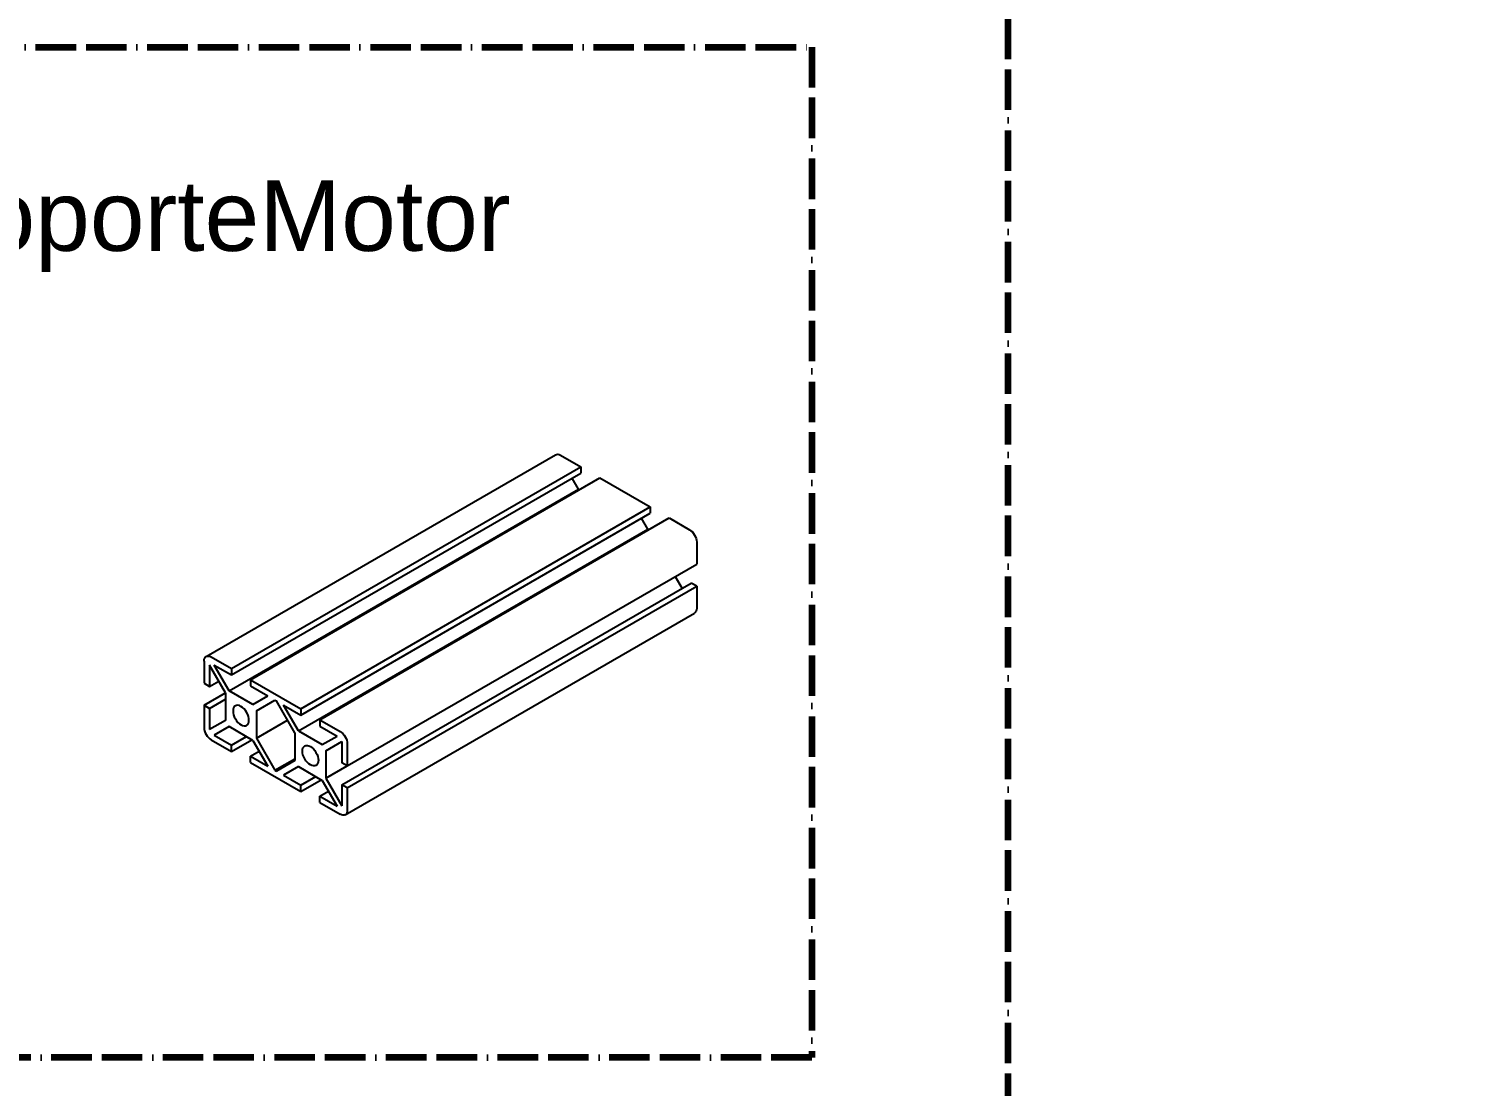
# Model space of a CAD drawing. Header units: millimetres. Extents: x 129 to 6329, y 33 to 3553.
# Drawn here: x 411.7 to 840.8, y 2003.4 to 2317.1 of the extents above; entities that cross this region are included whole.
import ezdxf

# ---------------------------------------------------------------- set-up
doc = ezdxf.new("R2010")
doc.units = ezdxf.units.MM
doc.linetypes.add('ACAD_ISO11W100', pattern=[33, 12, -3, 12, -3, 0, -3])
doc.layers.add('DivisionPartes', color=255, linetype='ACAD_ISO11W100', lineweight=120)
doc.layers.add('Perfiles', color=255, linetype='Continuous')
doc.styles.get("Standard").update_dxf_attribs({"font": 'arial.ttf'})

msp = doc.modelspace()

# ---------------------------------------------------------------- linework, layer by layer
at = {"layer": 'DivisionPartes'}
for points in [[(702.285, 2543.075), (2271.915, 2543.075), (2271.915, 1697.289), (702.285, 1697.289)], [(281.32, 2311.704), (643.958, 2311.704), (643.958, 2011.886), (281.32, 2011.886)]]:
    msp.add_lwpolyline(points, close=True, dxfattribs=at)
at = {"layer": 'Perfiles', "extrusion": (0, 0.816497, 0.57735)}
for p, q in [((464.302, 2130.9), (567.964, 2190.749)), ((569.464, 2190.601), (575.474, 2187.131)), ((471.812, 2127.282), (575.474, 2187.131)), ((471.812, 2125.404), (575.474, 2185.253)), ((477.469, 2124.016), (581.131, 2183.865)), ((575.474, 2187.131), (575.474, 2185.253)), ((581.131, 2183.865), (596.051, 2175.251)), ((471.105, 2120.709), (574.767, 2180.558)), ((574.767, 2180.558), (572.911, 2183.773)), ((575.085, 2180.374), (574.767, 2180.558)), ((492.389, 2115.402), (596.051, 2175.251)), ((492.389, 2113.524), (596.051, 2173.373)), ((498.046, 2112.136), (601.708, 2171.985)), ((595.344, 2168.678), (593.488, 2171.893)), ((596.051, 2175.251), (596.051, 2173.373)), ((601.708, 2171.985), (607.718, 2168.515)), ((491.682, 2108.829), (595.344, 2168.678)), ((595.344, 2168.678), (595.662, 2168.494)), ((609.839, 2164.84), (609.839, 2158.268)), ((506.178, 2098.418), (609.839, 2158.268)), ((603.475, 2154.593), (605.491, 2151.103)), ((504.551, 2092.825), (608.213, 2152.675)), ((506.178, 2091.886), (609.839, 2151.736)), ((609.839, 2151.736), (608.213, 2152.675)), ((609.839, 2151.736), (609.839, 2145.163)), ((505.556, 2083.94), (609.218, 2143.79)), ((463.68, 2129.527), (463.68, 2122.954)), ((465.307, 2128.302), (465.307, 2122.015)), ((470.044, 2120.096), (465.307, 2128.302)), ((465.802, 2130.752), (471.812, 2127.282)), ((471.105, 2120.709), (466.686, 2128.363)), ((466.686, 2128.363), (471.812, 2125.404)), ((471.812, 2127.282), (471.812, 2125.404)), ((477.469, 2124.016), (492.389, 2115.402)), ((477.469, 2124.016), (477.469, 2122.138)), ((463.68, 2122.954), (465.307, 2122.015)), ((463.68, 2116.422), (470.044, 2120.096)), ((465.307, 2122.015), (468.029, 2123.587)), ((470.044, 2120.096), (470.044, 2111.931)), ((478.176, 2116.626), (471.105, 2120.709)), ((477.469, 2122.138), (482.596, 2119.178)), ((463.68, 2116.422), (465.307, 2115.483)), ((463.68, 2116.422), (463.68, 2109.849)), ((465.307, 2115.483), (470.044, 2118.218)), ((465.307, 2115.483), (465.307, 2109.196)), ((478.176, 2116.626), (482.596, 2119.178)), ((479.237, 2114.789), (484.717, 2117.953)), ((484.717, 2117.953), (485.141, 2117.708)), ((490.621, 2108.216), (485.141, 2117.708)), ((491.682, 2108.829), (487.262, 2116.483)), ((487.262, 2116.483), (492.389, 2113.524)), ((492.389, 2115.402), (492.389, 2113.524)), ((470.044, 2111.931), (465.307, 2109.196)), ((479.237, 2114.789), (479.237, 2106.624)), ((479.237, 2106.624), (488.465, 2111.952)), ((498.046, 2112.136), (504.056, 2108.665)), ((498.046, 2112.136), (498.046, 2110.258)), ((471.105, 2110.094), (466.686, 2107.543)), ((466.686, 2107.543), (471.812, 2104.583)), ((478.176, 2106.012), (471.105, 2110.094)), ((471.812, 2104.583), (476.232, 2107.135)), ((479.237, 2106.624), (484.717, 2097.132)), ((490.621, 2108.216), (490.621, 2100.051)), ((491.682, 2108.829), (498.753, 2104.746)), ((498.046, 2110.258), (503.172, 2107.298)), ((498.753, 2104.746), (503.172, 2107.298)), ((465.802, 2106.175), (471.812, 2102.705)), ((471.812, 2102.705), (477.858, 2106.196)), ((471.812, 2102.705), (471.812, 2104.583)), ((477.469, 2101.317), (480.032, 2102.797)), ((478.176, 2106.012), (482.596, 2098.357)), ((499.814, 2102.909), (504.551, 2105.644)), ((499.814, 2102.909), (499.814, 2094.744)), ((504.551, 2105.644), (504.551, 2099.357)), ((506.178, 2104.991), (506.178, 2098.418)), ((477.469, 2101.317), (482.596, 2098.357)), ((477.469, 2099.439), (477.469, 2101.317)), ((477.469, 2099.439), (492.389, 2090.825)), ((484.717, 2097.132), (490.621, 2100.541)), ((490.621, 2100.051), (485.141, 2096.888)), ((491.682, 2098.214), (487.262, 2095.663)), ((491.682, 2098.214), (498.753, 2094.132)), ((499.814, 2094.744), (506.178, 2098.418)), ((506.178, 2098.418), (504.551, 2099.357)), ((484.717, 2097.132), (485.141, 2096.888)), ((487.262, 2095.663), (492.389, 2092.703)), ((492.389, 2092.703), (496.808, 2095.255)), ((492.389, 2090.825), (498.435, 2094.316)), ((498.753, 2094.132), (503.172, 2086.477)), ((499.814, 2094.744), (504.551, 2086.538)), ((492.389, 2090.825), (492.389, 2092.703)), ((498.046, 2089.437), (500.609, 2090.917)), ((506.178, 2091.886), (504.551, 2092.825)), ((504.551, 2092.825), (504.551, 2086.538)), ((506.178, 2091.886), (506.178, 2085.314)), ((498.046, 2089.437), (503.172, 2086.477)), ((498.046, 2087.559), (498.046, 2089.437)), ((498.046, 2087.559), (504.056, 2084.089))]:
    msp.add_line(p, q, dxfattribs=at)
at = {"layer": 'Perfiles', "extrusion": (3.15032e-16, -1.26036e-16, -1)}
for centre, start_param, end_param in [((569.464, 2188.151), 0, 0.7853982), ((607.718, 2166.065), 0.7853982, 2.3561945), ((607.718, 2146.388), 2.3561945, 3.1415927), ((465.802, 2128.302), -0.7853982, 0.7853982), ((504.056, 2106.216), 0.7853982, 2.3561945), ((504.056, 2086.538), 2.3561945, 3.9269908)]:
    msp.add_ellipse(centre, major_axis=(-1.5, 2.598), ratio=0.5773503, start_param=start_param, end_param=end_param, dxfattribs=at)
at = {"layer": 'Perfiles', "extrusion": (1.21251e-16, -1.36808e-16, -1)}
msp.add_ellipse((474.641, 2113.36), major_axis=(-1.675, 2.901), ratio=0.5773503, dxfattribs=at)
at = {"layer": 'Perfiles'}
for centre, major_axis, start_param, end_param in [((465.802, 2108.625), (-1.5, 2.598), 0.7853982, 2.3561945), ((495.217, 2101.48), (-1.675, 2.901), 1.5707963, 7.8539816)]:
    msp.add_ellipse(centre, major_axis=major_axis, ratio=0.5773503, start_param=start_param, end_param=end_param, dxfattribs=at)

# ---------------------------------------------------------------- texts
at = {"layer": 'DivisionPartes', "insert": (377.883, 2272.139), "char_height": 20.88768, "attachment_point": 1}
msp.add_mtext_dynamic_manual_height_columns('SoporteMotor', width=2492.92464, gutter_width=104.438, heights=[0], dxfattribs=at)

doc.saveas('drawing.dxf')
